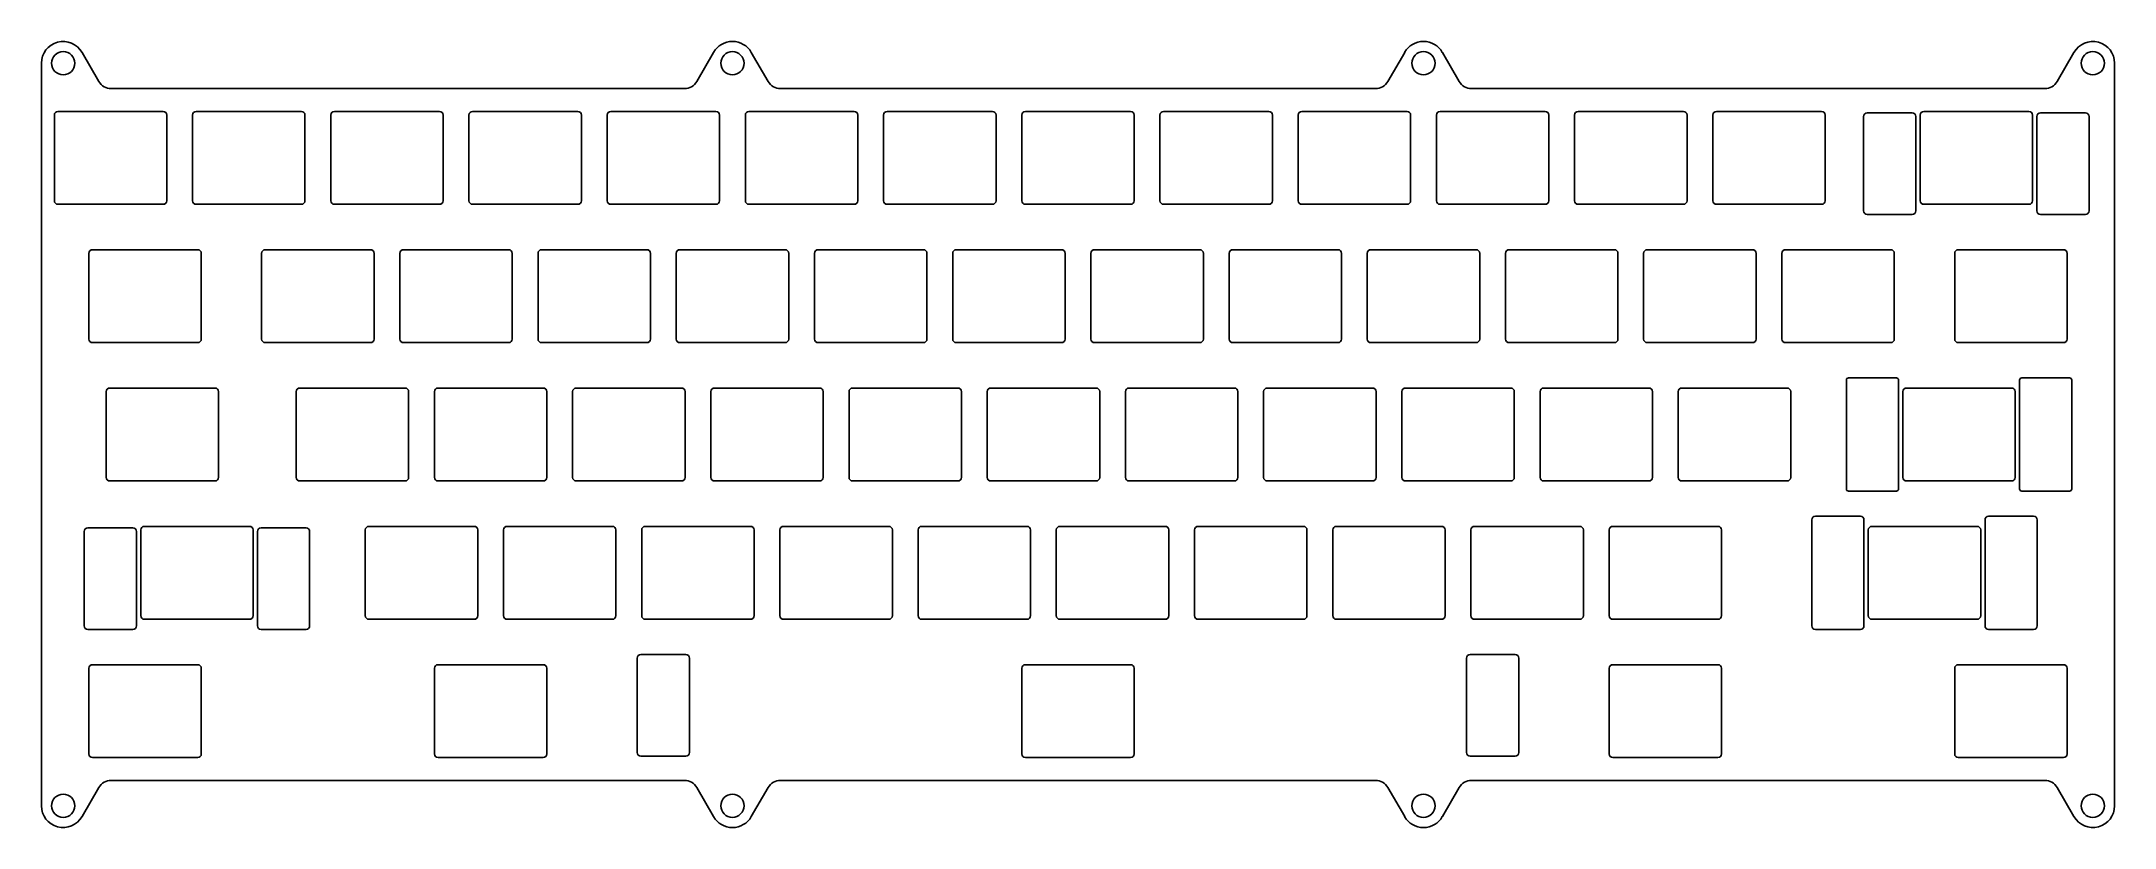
# Model space of a CAD drawing. Header units: millimetres. Extents: x -9 to 277, y -92 to 16.
import ezdxf

# ---------------------------------------------------------------- set-up
doc = ezdxf.new("R2010")
doc.units = ezdxf.units.MM

msp = doc.modelspace()

# ---------------------------------------------------------------- linework, layer by layer
at = {"color": 7, "linetype": 'Continuous', "lineweight": 25}
for p, q in [((-3.18, 14.93), (-0.87, 10.93)), ((83.88, 14.93), (81.57, 10.93)), ((89.07, 14.93), (91.38, 10.93)), ((179.13, 14.93), (176.82, 10.93)), ((184.32, 14.93), (186.63, 10.93)), ((271.38, 14.93), (269.07, 10.93)), ((-8.78, 13.43), (-8.78, -88.83)), ((276.98, 13.43), (276.98, -88.83)), ((0.86, 9.93), (79.84, 9.93)), ((93.11, 9.93), (175.09, 9.93)), ((188.36, 9.93), (267.34, 9.93)), ((-7, -5.5), (-7, 6.3)), ((-6.5, 6.8), (8, 6.8)), ((8.5, -5.5), (8.5, 6.3)), ((12.05, -5.5), (12.05, 6.3)), ((12.55, 6.8), (27.05, 6.8)), ((27.55, -5.5), (27.55, 6.3)), ((31.1, -5.5), (31.1, 6.3)), ((31.6, 6.8), (46.1, 6.8)), ((46.6, -5.5), (46.6, 6.3)), ((50.15, -5.5), (50.15, 6.3)), ((50.65, 6.8), (65.15, 6.8)), ((65.65, -5.5), (65.65, 6.3)), ((69.2, -5.5), (69.2, 6.3)), ((69.7, 6.8), (84.2, 6.8)), ((84.7, -5.5), (84.7, 6.3)), ((88.25, -5.5), (88.25, 6.3)), ((88.75, 6.8), (103.25, 6.8)), ((103.75, -5.5), (103.75, 6.3)), ((107.3, -5.5), (107.3, 6.3)), ((107.8, 6.8), (122.3, 6.8)), ((122.8, -5.5), (122.8, 6.3)), ((126.35, -5.5), (126.35, 6.3)), ((126.85, 6.8), (141.35, 6.8)), ((141.85, -5.5), (141.85, 6.3)), ((145.4, -5.5), (145.4, 6.3)), ((145.9, 6.8), (160.4, 6.8)), ((160.9, -5.5), (160.9, 6.3)), ((164.45, -5.5), (164.45, 6.3)), ((164.95, 6.8), (179.45, 6.8)), ((179.95, -5.5), (179.95, 6.3)), ((183.5, -5.5), (183.5, 6.3)), ((184, 6.8), (198.5, 6.8)), ((199, -5.5), (199, 6.3)), ((202.55, -5.5), (202.55, 6.3)), ((203.05, 6.8), (217.55, 6.8)), ((218.05, -5.5), (218.05, 6.3)), ((221.6, -5.5), (221.6, 6.3)), ((222.1, 6.8), (236.6, 6.8)), ((237.1, -5.5), (237.1, 6.3)), ((242.39, 6.1), (242.39, -6.9)), ((249.09, 6.6), (242.89, 6.6)), ((249.59, -6.9), (249.59, 6.1)), ((250.18, -5.5), (250.18, 6.3)), ((250.68, 6.8), (265.18, 6.8)), ((265.68, -5.5), (265.68, 6.3)), ((266.26, 6.1), (266.26, -6.9)), ((272.96, 6.6), (266.76, 6.6)), ((273.46, -6.9), (273.46, 6.1)), ((-6.5, -6), (8, -6)), ((12.55, -6), (27.05, -6)), ((31.6, -6), (46.1, -6)), ((50.65, -6), (65.15, -6)), ((69.7, -6), (84.2, -6)), ((88.75, -6), (103.25, -6)), ((107.8, -6), (122.3, -6)), ((126.85, -6), (141.35, -6)), ((145.9, -6), (160.4, -6)), ((164.95, -6), (179.45, -6)), ((184, -6), (198.5, -6)), ((203.05, -6), (217.55, -6)), ((222.1, -6), (236.6, -6)), ((242.89, -7.4), (249.09, -7.4)), ((250.68, -6), (265.18, -6)), ((266.76, -7.4), (272.96, -7.4)), ((-2.24, -24.55), (-2.24, -12.75)), ((-1.74, -12.25), (12.76, -12.25)), ((13.26, -24.55), (13.26, -12.75)), ((21.57, -24.55), (21.57, -12.75)), ((22.07, -12.25), (36.58, -12.25)), ((37.08, -24.55), (37.08, -12.75)), ((40.62, -24.55), (40.62, -12.75)), ((41.12, -12.25), (55.62, -12.25)), ((56.12, -24.55), (56.12, -12.75)), ((59.67, -24.55), (59.67, -12.75)), ((60.17, -12.25), (74.67, -12.25)), ((75.17, -24.55), (75.17, -12.75)), ((78.72, -24.55), (78.72, -12.75)), ((79.22, -12.25), (93.72, -12.25)), ((94.22, -24.55), (94.22, -12.75)), ((97.78, -24.55), (97.78, -12.75)), ((98.28, -12.25), (112.78, -12.25)), ((113.28, -24.55), (113.28, -12.75)), ((116.83, -24.55), (116.83, -12.75)), ((117.33, -12.25), (131.82, -12.25)), ((132.32, -24.55), (132.32, -12.75)), ((135.88, -24.55), (135.88, -12.75)), ((136.38, -12.25), (150.88, -12.25)), ((151.38, -24.55), (151.38, -12.75)), ((154.93, -24.55), (154.93, -12.75)), ((155.43, -12.25), (169.93, -12.25)), ((170.43, -24.55), (170.43, -12.75)), ((173.97, -24.55), (173.97, -12.75)), ((174.47, -12.25), (188.97, -12.25)), ((189.47, -24.55), (189.47, -12.75)), ((193.03, -24.55), (193.03, -12.75)), ((193.53, -12.25), (208.03, -12.25)), ((208.53, -24.55), (208.53, -12.75)), ((212.07, -24.55), (212.07, -12.75)), ((212.57, -12.25), (227.07, -12.25)), ((227.57, -24.55), (227.57, -12.75)), ((231.12, -24.55), (231.12, -12.75)), ((231.62, -12.25), (246.12, -12.25)), ((246.62, -24.55), (246.62, -12.75)), ((254.94, -24.55), (254.94, -12.75)), ((255.44, -12.25), (269.94, -12.25)), ((270.44, -24.55), (270.44, -12.75)), ((-1.74, -25.05), (12.76, -25.05)), ((22.07, -25.05), (36.58, -25.05)), ((41.12, -25.05), (55.62, -25.05)), ((60.17, -25.05), (74.67, -25.05)), ((79.22, -25.05), (93.72, -25.05)), ((98.28, -25.05), (112.78, -25.05)), ((117.33, -25.05), (131.82, -25.05)), ((136.38, -25.05), (150.88, -25.05)), ((155.43, -25.05), (169.93, -25.05)), ((174.47, -25.05), (188.97, -25.05)), ((193.53, -25.05), (208.03, -25.05)), ((212.57, -25.05), (227.07, -25.05)), ((231.62, -25.05), (246.12, -25.05)), ((255.44, -25.05), (269.94, -25.05)), ((0.64, -31.3), (15.14, -31.3)), ((26.84, -31.3), (41.34, -31.3)), ((45.89, -31.3), (60.39, -31.3)), ((64.94, -31.3), (79.44, -31.3)), ((83.99, -31.3), (98.49, -31.3)), ((103.04, -31.3), (117.54, -31.3)), ((122.09, -31.3), (136.59, -31.3)), ((141.14, -31.3), (155.64, -31.3)), ((160.19, -31.3), (174.69, -31.3)), ((179.24, -31.3), (193.74, -31.3)), ((198.29, -31.3), (212.79, -31.3)), ((217.34, -31.3), (231.84, -31.3)), ((240.01, -30.2), (240.01, -45.2)), ((246.91, -29.9), (240.31, -29.9)), ((247.21, -45.2), (247.21, -30.2)), ((248.29, -31.3), (262.79, -31.3)), ((263.88, -30.2), (263.88, -45.2)), ((270.78, -29.9), (264.18, -29.9)), ((271.08, -45.2), (271.08, -30.2)), ((0.14, -43.6), (0.14, -31.8)), ((15.64, -43.6), (15.64, -31.8)), ((26.34, -43.6), (26.34, -31.8)), ((41.84, -43.6), (41.84, -31.8)), ((45.39, -43.6), (45.39, -31.8)), ((60.89, -43.6), (60.89, -31.8)), ((64.44, -43.6), (64.44, -31.8)), ((79.94, -43.6), (79.94, -31.8)), ((83.49, -43.6), (83.49, -31.8)), ((98.99, -43.6), (98.99, -31.8)), ((102.54, -43.6), (102.54, -31.8)), ((118.04, -43.6), (118.04, -31.8)), ((121.59, -43.6), (121.59, -31.8)), ((137.09, -43.6), (137.09, -31.8)), ((140.64, -43.6), (140.64, -31.8)), ((156.14, -43.6), (156.14, -31.8)), ((159.69, -43.6), (159.69, -31.8)), ((175.19, -43.6), (175.19, -31.8)), ((178.74, -43.6), (178.74, -31.8)), ((194.24, -43.6), (194.24, -31.8)), ((197.79, -43.6), (197.79, -31.8)), ((213.29, -43.6), (213.29, -31.8)), ((216.84, -43.6), (216.84, -31.8)), ((232.34, -43.6), (232.34, -31.8)), ((247.79, -43.6), (247.79, -31.8)), ((263.29, -43.6), (263.29, -31.8)), ((0.64, -44.1), (15.14, -44.1)), ((26.84, -44.1), (41.34, -44.1)), ((45.89, -44.1), (60.39, -44.1)), ((64.94, -44.1), (79.44, -44.1)), ((83.99, -44.1), (98.49, -44.1)), ((103.04, -44.1), (117.54, -44.1)), ((122.09, -44.1), (136.59, -44.1)), ((141.14, -44.1), (155.64, -44.1)), ((160.19, -44.1), (174.69, -44.1)), ((179.24, -44.1), (193.74, -44.1)), ((198.29, -44.1), (212.79, -44.1)), ((217.34, -44.1), (231.84, -44.1)), ((240.31, -45.5), (246.91, -45.5)), ((248.29, -44.1), (262.79, -44.1)), ((264.18, -45.5), (270.78, -45.5)), ((-2.88, -51.05), (-2.88, -64.05)), ((3.82, -50.55), (-2.38, -50.55)), ((4.32, -64.05), (4.32, -51.05)), ((4.91, -62.65), (4.91, -50.85)), ((5.41, -50.35), (19.91, -50.35)), ((20.41, -62.65), (20.41, -50.85)), ((20.99, -51.05), (20.99, -64.05)), ((27.69, -50.55), (21.49, -50.55)), ((28.19, -64.05), (28.19, -51.05)), ((35.86, -62.65), (35.86, -50.85)), ((36.36, -50.35), (50.86, -50.35)), ((51.36, -62.65), (51.36, -50.85)), ((54.91, -62.65), (54.91, -50.85)), ((55.41, -50.35), (69.91, -50.35)), ((70.41, -62.65), (70.41, -50.85)), ((73.96, -62.65), (73.96, -50.85)), ((74.46, -50.35), (88.96, -50.35)), ((89.46, -62.65), (89.46, -50.85)), ((93.01, -62.65), (93.01, -50.85)), ((93.51, -50.35), (108.01, -50.35)), ((108.51, -62.65), (108.51, -50.85)), ((112.06, -62.65), (112.06, -50.85)), ((112.56, -50.35), (127.06, -50.35)), ((127.56, -62.65), (127.56, -50.85)), ((131.11, -62.65), (131.11, -50.85)), ((131.61, -50.35), (146.11, -50.35)), ((146.61, -62.65), (146.61, -50.85)), ((150.16, -62.65), (150.16, -50.85)), ((150.66, -50.35), (165.16, -50.35)), ((165.66, -62.65), (165.66, -50.85)), ((169.21, -62.65), (169.21, -50.85)), ((169.71, -50.35), (184.21, -50.35)), ((184.71, -62.65), (184.71, -50.85)), ((188.26, -62.65), (188.26, -50.85)), ((188.76, -50.35), (203.26, -50.35)), ((203.76, -62.65), (203.76, -50.85)), ((207.31, -62.65), (207.31, -50.85)), ((207.81, -50.35), (222.31, -50.35)), ((222.81, -62.65), (222.81, -50.85)), ((235.24, -49.45), (235.24, -64.05)), ((241.94, -48.95), (235.74, -48.95)), ((242.44, -64.05), (242.44, -49.45)), ((243.03, -62.65), (243.03, -50.85)), ((243.53, -50.35), (258.03, -50.35)), ((258.53, -62.65), (258.53, -50.85)), ((259.12, -49.45), (259.12, -64.05)), ((265.82, -48.95), (259.62, -48.95)), ((266.32, -64.05), (266.32, -49.45)), ((-2.38, -64.55), (3.82, -64.55)), ((5.41, -63.15), (19.91, -63.15)), ((21.49, -64.55), (27.69, -64.55)), ((36.36, -63.15), (50.86, -63.15)), ((55.41, -63.15), (69.91, -63.15)), ((74.46, -63.15), (88.96, -63.15)), ((93.51, -63.15), (108.01, -63.15)), ((112.56, -63.15), (127.06, -63.15)), ((131.61, -63.15), (146.11, -63.15)), ((150.66, -63.15), (165.16, -63.15)), ((169.71, -63.15), (184.21, -63.15)), ((188.76, -63.15), (203.26, -63.15)), ((207.81, -63.15), (222.31, -63.15)), ((235.74, -64.55), (241.94, -64.55)), ((243.53, -63.15), (258.03, -63.15)), ((259.62, -64.55), (265.82, -64.55)), ((73.35, -68.5), (73.35, -81.5)), ((80.05, -68), (73.85, -68)), ((80.55, -81.5), (80.55, -68.5)), ((187.65, -68.5), (187.65, -81.5)), ((194.35, -68), (188.15, -68)), ((194.85, -81.5), (194.85, -68.5)), ((-2.24, -81.7), (-2.24, -69.9)), ((-1.74, -69.4), (12.76, -69.4)), ((13.26, -81.7), (13.26, -69.9)), ((45.39, -81.7), (45.39, -69.9)), ((45.89, -69.4), (60.39, -69.4)), ((60.89, -81.7), (60.89, -69.9)), ((126.35, -81.7), (126.35, -69.9)), ((126.85, -69.4), (141.35, -69.4)), ((141.85, -81.7), (141.85, -69.9)), ((207.31, -81.7), (207.31, -69.9)), ((207.81, -69.4), (222.31, -69.4)), ((222.81, -81.7), (222.81, -69.9)), ((254.94, -81.7), (254.94, -69.9)), ((255.44, -69.4), (269.94, -69.4)), ((270.44, -81.7), (270.44, -69.9)), ((-1.74, -82.2), (12.76, -82.2)), ((45.89, -82.2), (60.39, -82.2)), ((73.85, -82), (80.05, -82)), ((126.85, -82.2), (141.35, -82.2)), ((188.15, -82), (194.35, -82)), ((207.81, -82.2), (222.31, -82.2)), ((255.44, -82.2), (269.94, -82.2)), ((0.86, -85.33), (79.84, -85.33)), ((93.11, -85.33), (175.09, -85.33)), ((188.36, -85.33), (267.34, -85.33)), ((-3.18, -90.33), (-0.87, -86.33)), ((83.88, -90.33), (81.57, -86.33)), ((89.07, -90.33), (91.38, -86.33)), ((179.13, -90.33), (176.82, -86.33)), ((184.32, -90.33), (186.63, -86.33)), ((271.38, -90.33), (269.07, -86.33))]:
    msp.add_line(p, q, dxfattribs=at)
for centre in [(-5.78, 13.43), (86.47, 13.43), (181.72, 13.43), (273.98, 13.43), (-5.78, -88.83), (86.47, -88.83), (181.72, -88.83), (273.98, -88.83)]:
    msp.add_circle(centre, 1.6, dxfattribs=at)
for centre, radius, start, end in [((-5.78, 13.43), 3, 30, 180), ((86.47, 13.43), 3, 30, 150), ((181.72, 13.43), 3, 30, 150), ((273.98, 13.43), 3, 0, 150), ((0.86, 11.93), 2, 210, 270), ((79.84, 11.93), 2, 270, 330), ((93.11, 11.93), 2, 210, 270), ((175.09, 11.93), 2, 270, 330), ((188.36, 11.93), 2, 210, 270), ((267.34, 11.93), 2, 270, 330), ((-6.5, 6.3), 0.5, 90, 180), ((8, 6.3), 0.5, 0, 90), ((12.55, 6.3), 0.5, 90, 180), ((27.05, 6.3), 0.5, 360, 90), ((31.6, 6.3), 0.5, 90, 180), ((46.1, 6.3), 0.5, 0, 90), ((50.65, 6.3), 0.5, 90, 180), ((65.15, 6.3), 0.5, 0, 90), ((69.7, 6.3), 0.5, 90, 180), ((84.2, 6.3), 0.5, 0, 90), ((88.75, 6.3), 0.5, 90, 180), ((103.25, 6.3), 0.5, 0, 90), ((107.8, 6.3), 0.5, 90, 180), ((122.3, 6.3), 0.5, 0, 90), ((126.85, 6.3), 0.5, 90, 180), ((141.35, 6.3), 0.5, 360, 90), ((145.9, 6.3), 0.5, 90, 180), ((160.4, 6.3), 0.5, 360, 90), ((164.95, 6.3), 0.5, 90, 180), ((179.45, 6.3), 0.5, 360, 90), ((184, 6.3), 0.5, 90, 180), ((198.5, 6.3), 0.5, 360, 90), ((203.05, 6.3), 0.5, 90, 180), ((217.55, 6.3), 0.5, 360, 90), ((222.1, 6.3), 0.5, 90, 180), ((236.6, 6.3), 0.5, 360, 90), ((242.89, 6.1), 0.5, 90, 180), ((249.09, 6.1), 0.5, 360, 90), ((250.68, 6.3), 0.5, 90, 180), ((265.18, 6.3), 0.5, 0, 90), ((266.76, 6.1), 0.5, 90, 180), ((272.96, 6.1), 0.5, 0, 90), ((-6.5, -5.5), 0.5, 180, 270), ((8, -5.5), 0.5, 270, 360), ((12.55, -5.5), 0.5, 180, 270), ((27.05, -5.5), 0.5, 270, 0), ((31.6, -5.5), 0.5, 180, 270), ((46.1, -5.5), 0.5, 270, 0), ((50.65, -5.5), 0.5, 180, 270), ((65.15, -5.5), 0.5, 270, 360), ((69.7, -5.5), 0.5, 180, 270), ((84.2, -5.5), 0.5, 270, 360), ((88.75, -5.5), 0.5, 180, 270), ((103.25, -5.5), 0.5, 270, 360), ((107.8, -5.5), 0.5, 180, 270), ((122.3, -5.5), 0.5, 270, 360), ((126.85, -5.5), 0.5, 180, 270), ((141.35, -5.5), 0.5, 270, 0), ((145.9, -5.5), 0.5, 180, 270), ((160.4, -5.5), 0.5, 270, 0), ((164.95, -5.5), 0.5, 180, 270), ((179.45, -5.5), 0.5, 270, 0), ((184, -5.5), 0.5, 180, 270), ((198.5, -5.5), 0.5, 270, 0), ((203.05, -5.5), 0.5, 180, 270), ((217.55, -5.5), 0.5, 270, 0), ((222.1, -5.5), 0.5, 180, 270), ((236.6, -5.5), 0.5, 270, 0), ((250.68, -5.5), 0.5, 180, 270), ((265.18, -5.5), 0.5, 270, 360), ((242.89, -6.9), 0.5, 180, 270), ((249.09, -6.9), 0.5, 270, 0), ((266.76, -6.9), 0.5, 180, 270), ((272.96, -6.9), 0.5, 270, 360), ((-1.74, -12.75), 0.5, 90, 180), ((12.76, -12.75), 0.5, 0, 90), ((22.07, -12.75), 0.5, 90, 180), ((36.58, -12.75), 0.5, 0, 90), ((41.12, -12.75), 0.5, 90, 180), ((55.62, -12.75), 0.5, 360, 90), ((60.17, -12.75), 0.5, 90, 180), ((74.67, -12.75), 0.5, 0, 90), ((79.22, -12.75), 0.5, 90, 180), ((93.72, -12.75), 0.5, 0, 90), ((98.28, -12.75), 0.5, 90, 180), ((112.78, -12.75), 0.5, 0, 90), ((117.33, -12.75), 0.5, 90, 180), ((131.82, -12.75), 0.5, 360, 90), ((136.38, -12.75), 0.5, 90, 180), ((150.88, -12.75), 0.5, 360, 90), ((155.43, -12.75), 0.5, 90, 180), ((169.93, -12.75), 0.5, 360, 90), ((174.47, -12.75), 0.5, 90, 180), ((188.97, -12.75), 0.5, 360, 90), ((193.53, -12.75), 0.5, 90, 180), ((208.03, -12.75), 0.5, 360, 90), ((212.57, -12.75), 0.5, 90, 180), ((227.07, -12.75), 0.5, 360, 90), ((231.62, -12.75), 0.5, 90, 180), ((246.12, -12.75), 0.5, 360, 90), ((255.44, -12.75), 0.5, 90, 180), ((269.94, -12.75), 0.5, 0, 90), ((-1.74, -24.55), 0.5, 180, 270), ((12.76, -24.55), 0.5, 270, 0), ((22.07, -24.55), 0.5, 180, 270), ((36.58, -24.55), 0.5, 270, 0), ((41.12, -24.55), 0.5, 180, 270), ((55.62, -24.55), 0.5, 270, 0), ((60.17, -24.55), 0.5, 180, 270), ((74.67, -24.55), 0.5, 270, 360), ((79.22, -24.55), 0.5, 180, 270), ((93.72, -24.55), 0.5, 270, 360), ((98.28, -24.55), 0.5, 180, 270), ((112.78, -24.55), 0.5, 270, 360), ((117.33, -24.55), 0.5, 180, 270), ((131.82, -24.55), 0.5, 270, 0), ((136.38, -24.55), 0.5, 180, 270), ((150.88, -24.55), 0.5, 270, 0), ((155.43, -24.55), 0.5, 180, 270), ((169.93, -24.55), 0.5, 270, 0), ((174.47, -24.55), 0.5, 180, 270), ((188.97, -24.55), 0.5, 270, 0), ((193.53, -24.55), 0.5, 180, 270), ((208.03, -24.55), 0.5, 270, 0), ((212.57, -24.55), 0.5, 180, 270), ((227.07, -24.55), 0.5, 270, 0), ((231.62, -24.55), 0.5, 180, 270), ((246.12, -24.55), 0.5, 270, 0), ((255.44, -24.55), 0.5, 180, 270), ((269.94, -24.55), 0.5, 270, 0), ((0.64, -31.8), 0.5, 90, 180), ((15.14, -31.8), 0.5, 0, 90), ((26.84, -31.8), 0.5, 90, 180), ((41.34, -31.8), 0.5, 0, 90), ((45.89, -31.8), 0.5, 90, 180), ((60.39, -31.8), 0.5, 0, 90), ((64.94, -31.8), 0.5, 90, 180), ((79.44, -31.8), 0.5, 0, 90), ((83.99, -31.8), 0.5, 90, 180), ((98.49, -31.8), 0.5, 0, 90), ((103.04, -31.8), 0.5, 90, 180), ((117.54, -31.8), 0.5, 0, 90), ((122.09, -31.8), 0.5, 90, 180), ((136.59, -31.8), 0.5, 360, 90), ((141.14, -31.8), 0.5, 90, 180), ((155.64, -31.8), 0.5, 360, 90), ((160.19, -31.8), 0.5, 90, 180), ((174.69, -31.8), 0.5, 0, 90), ((179.24, -31.8), 0.5, 90, 180), ((193.74, -31.8), 0.5, 0, 90), ((198.29, -31.8), 0.5, 90, 180), ((212.79, -31.8), 0.5, 0, 90), ((217.34, -31.8), 0.5, 90, 180), ((231.84, -31.8), 0.5, 0, 90), ((240.31, -30.2), 0.3, 90, 180), ((246.91, -30.2), 0.3, 0, 90), ((248.29, -31.8), 0.5, 90, 180), ((262.79, -31.8), 0.5, 0, 90), ((264.18, -30.2), 0.3, 90, 180), ((270.78, -30.2), 0.3, 0, 90), ((0.64, -43.6), 0.5, 180, 270), ((15.14, -43.6), 0.5, 270, 0), ((26.84, -43.6), 0.5, 180, 270), ((41.34, -43.6), 0.5, 270, 0), ((45.89, -43.6), 0.5, 180, 270), ((60.39, -43.6), 0.5, 270, 0), ((64.94, -43.6), 0.5, 180, 270), ((79.44, -43.6), 0.5, 270, 0), ((83.99, -43.6), 0.5, 180, 270), ((98.49, -43.6), 0.5, 270, 0), ((103.04, -43.6), 0.5, 180, 270), ((117.54, -43.6), 0.5, 270, 0), ((122.09, -43.6), 0.5, 180, 270), ((136.59, -43.6), 0.5, 270, 0), ((141.14, -43.6), 0.5, 180, 270), ((155.64, -43.6), 0.5, 270, 0), ((160.19, -43.6), 0.5, 180, 270), ((174.69, -43.6), 0.5, 270, 360), ((179.24, -43.6), 0.5, 180, 270), ((193.74, -43.6), 0.5, 270, 360), ((198.29, -43.6), 0.5, 180, 270), ((212.79, -43.6), 0.5, 270, 360), ((217.34, -43.6), 0.5, 180, 270), ((231.84, -43.6), 0.5, 270, 360), ((240.31, -45.2), 0.3, 180, 270), ((246.91, -45.2), 0.3, 270, 0), ((248.29, -43.6), 0.5, 180, 270), ((262.79, -43.6), 0.5, 270, 0), ((264.18, -45.2), 0.3, 180, 270), ((270.78, -45.2), 0.3, 270, 360), ((-2.38, -51.05), 0.5, 90, 180), ((3.82, -51.05), 0.5, 0, 90), ((5.41, -50.85), 0.5, 90, 180), ((19.91, -50.85), 0.5, 360, 90), ((21.49, -51.05), 0.5, 90, 180), ((27.69, -51.05), 0.5, 360, 90), ((36.36, -50.85), 0.5, 90, 180), ((50.86, -50.85), 0.5, 0, 90), ((55.41, -50.85), 0.5, 90, 180), ((69.91, -50.85), 0.5, 0, 90), ((74.46, -50.85), 0.5, 90, 180), ((88.96, -50.85), 0.5, 0, 90), ((93.51, -50.85), 0.5, 90, 180), ((108.01, -50.85), 0.5, 0, 90), ((112.56, -50.85), 0.5, 90, 180), ((127.06, -50.85), 0.5, 0, 90), ((131.61, -50.85), 0.5, 90, 180), ((146.11, -50.85), 0.5, 0, 90), ((150.66, -50.85), 0.5, 90, 180), ((165.16, -50.85), 0.5, 0, 90), ((169.71, -50.85), 0.5, 90, 180), ((184.21, -50.85), 0.5, 0, 90), ((188.76, -50.85), 0.5, 90, 180), ((203.26, -50.85), 0.5, 0, 90), ((207.81, -50.85), 0.5, 90, 180), ((222.31, -50.85), 0.5, 0, 90), ((235.74, -49.45), 0.5, 90, 180), ((241.94, -49.45), 0.5, 360, 90), ((243.53, -50.85), 0.5, 90, 180), ((258.03, -50.85), 0.5, 0, 90), ((259.62, -49.45), 0.5, 90, 180), ((265.82, -49.45), 0.5, 0, 90), ((5.41, -62.65), 0.5, 180, 270), ((19.91, -62.65), 0.5, 270, 0), ((36.36, -62.65), 0.5, 180, 270), ((50.86, -62.65), 0.5, 270, 360), ((55.41, -62.65), 0.5, 180, 270), ((69.91, -62.65), 0.5, 270, 360), ((74.46, -62.65), 0.5, 180, 270), ((88.96, -62.65), 0.5, 270, 360), ((93.51, -62.65), 0.5, 180, 270), ((108.01, -62.65), 0.5, 270, 360), ((112.56, -62.65), 0.5, 180, 270), ((127.06, -62.65), 0.5, 270, 0), ((131.61, -62.65), 0.5, 180, 270), ((146.11, -62.65), 0.5, 270, 360), ((150.66, -62.65), 0.5, 180, 270), ((165.16, -62.65), 0.5, 270, 360), ((169.71, -62.65), 0.5, 180, 270), ((184.21, -62.65), 0.5, 270, 360), ((188.76, -62.65), 0.5, 180, 270), ((203.26, -62.65), 0.5, 270, 360), ((207.81, -62.65), 0.5, 180, 270), ((222.31, -62.65), 0.5, 270, 360), ((243.53, -62.65), 0.5, 180, 270), ((258.03, -62.65), 0.5, 270, 360), ((-2.38, -64.05), 0.5, 180, 270), ((3.82, -64.05), 0.5, 270, 360), ((21.49, -64.05), 0.5, 180, 270), ((27.69, -64.05), 0.5, 270, 0), ((235.74, -64.05), 0.5, 180, 270), ((241.94, -64.05), 0.5, 270, 0), ((259.62, -64.05), 0.5, 180, 270), ((265.82, -64.05), 0.5, 270, 360), ((73.85, -68.5), 0.5, 90, 180), ((80.05, -68.5), 0.5, 0, 90), ((188.15, -68.5), 0.5, 90, 180), ((194.35, -68.5), 0.5, 0, 90), ((-1.74, -69.9), 0.5, 90, 180), ((12.76, -69.9), 0.5, 0, 90), ((45.89, -69.9), 0.5, 90, 180), ((60.39, -69.9), 0.5, 360, 90), ((126.85, -69.9), 0.5, 90, 180), ((141.35, -69.9), 0.5, 0, 90), ((207.81, -69.9), 0.5, 90, 180), ((222.31, -69.9), 0.5, 360, 90), ((255.44, -69.9), 0.5, 90, 180), ((269.94, -69.9), 0.5, 0, 90), ((-1.74, -81.7), 0.5, 180, 270), ((12.76, -81.7), 0.5, 270, 360), ((45.89, -81.7), 0.5, 180, 270), ((60.39, -81.7), 0.5, 270, 0), ((73.85, -81.5), 0.5, 180, 270), ((80.05, -81.5), 0.5, 270, 0), ((126.85, -81.7), 0.5, 180, 270), ((141.35, -81.7), 0.5, 270, 0), ((188.15, -81.5), 0.5, 180, 270), ((194.35, -81.5), 0.5, 270, 360), ((207.81, -81.7), 0.5, 180, 270), ((222.31, -81.7), 0.5, 270, 0), ((255.44, -81.7), 0.5, 180, 270), ((269.94, -81.7), 0.5, 270, 0), ((0.86, -87.33), 2, 90, 150), ((79.84, -87.33), 2, 30, 90), ((93.11, -87.33), 2, 90, 150), ((175.09, -87.33), 2, 30, 90), ((188.36, -87.33), 2, 90, 150), ((267.34, -87.33), 2, 30, 90), ((-5.78, -88.83), 3, 180, 330), ((86.47, -88.83), 3, 210, 330), ((181.72, -88.83), 3, 210, 330), ((273.98, -88.83), 3, 210, 0)]:
    msp.add_arc(centre, radius, start, end, dxfattribs=at)

doc.saveas('drawing.dxf')
